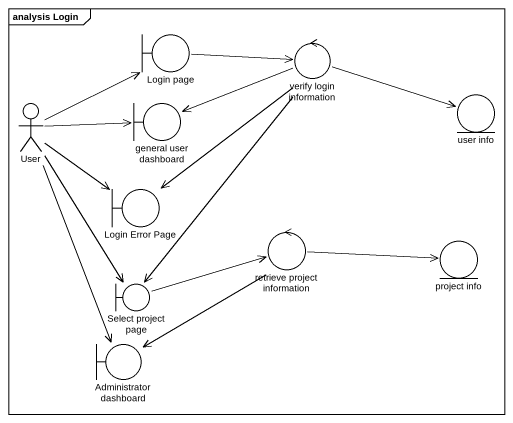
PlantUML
@startuml
mainframe analysis Login
boundary "Login page" as Login_page
control "verify login information" as verify_login_information
actor User
boundary "general user dashboard" as general_user_dashboard
entity "user info" as user_info
boundary "Login Error Page" as Login_Error_Page
control "retrieve project information" as retrieve_project_information
entity "project info" as project_info
boundary "Select project page" as Select_project_page
boundary "Administrator dashboard" as Administrator_dashboard
Login_page -right-> verify_login_information
verify_login_information -left-> general_user_dashboard
verify_login_information -right-> user_info
verify_login_information --> Login_Error_Page
verify_login_information --> Select_project_page
User -right-> Login_page
User -right-> general_user_dashboard
User --> Login_Error_Page
User --> Select_project_page
User --> Administrator_dashboard
retrieve_project_information -right-> project_info
retrieve_project_information --> Administrator_dashboard
Select_project_page -right-> retrieve_project_information
@enduml
